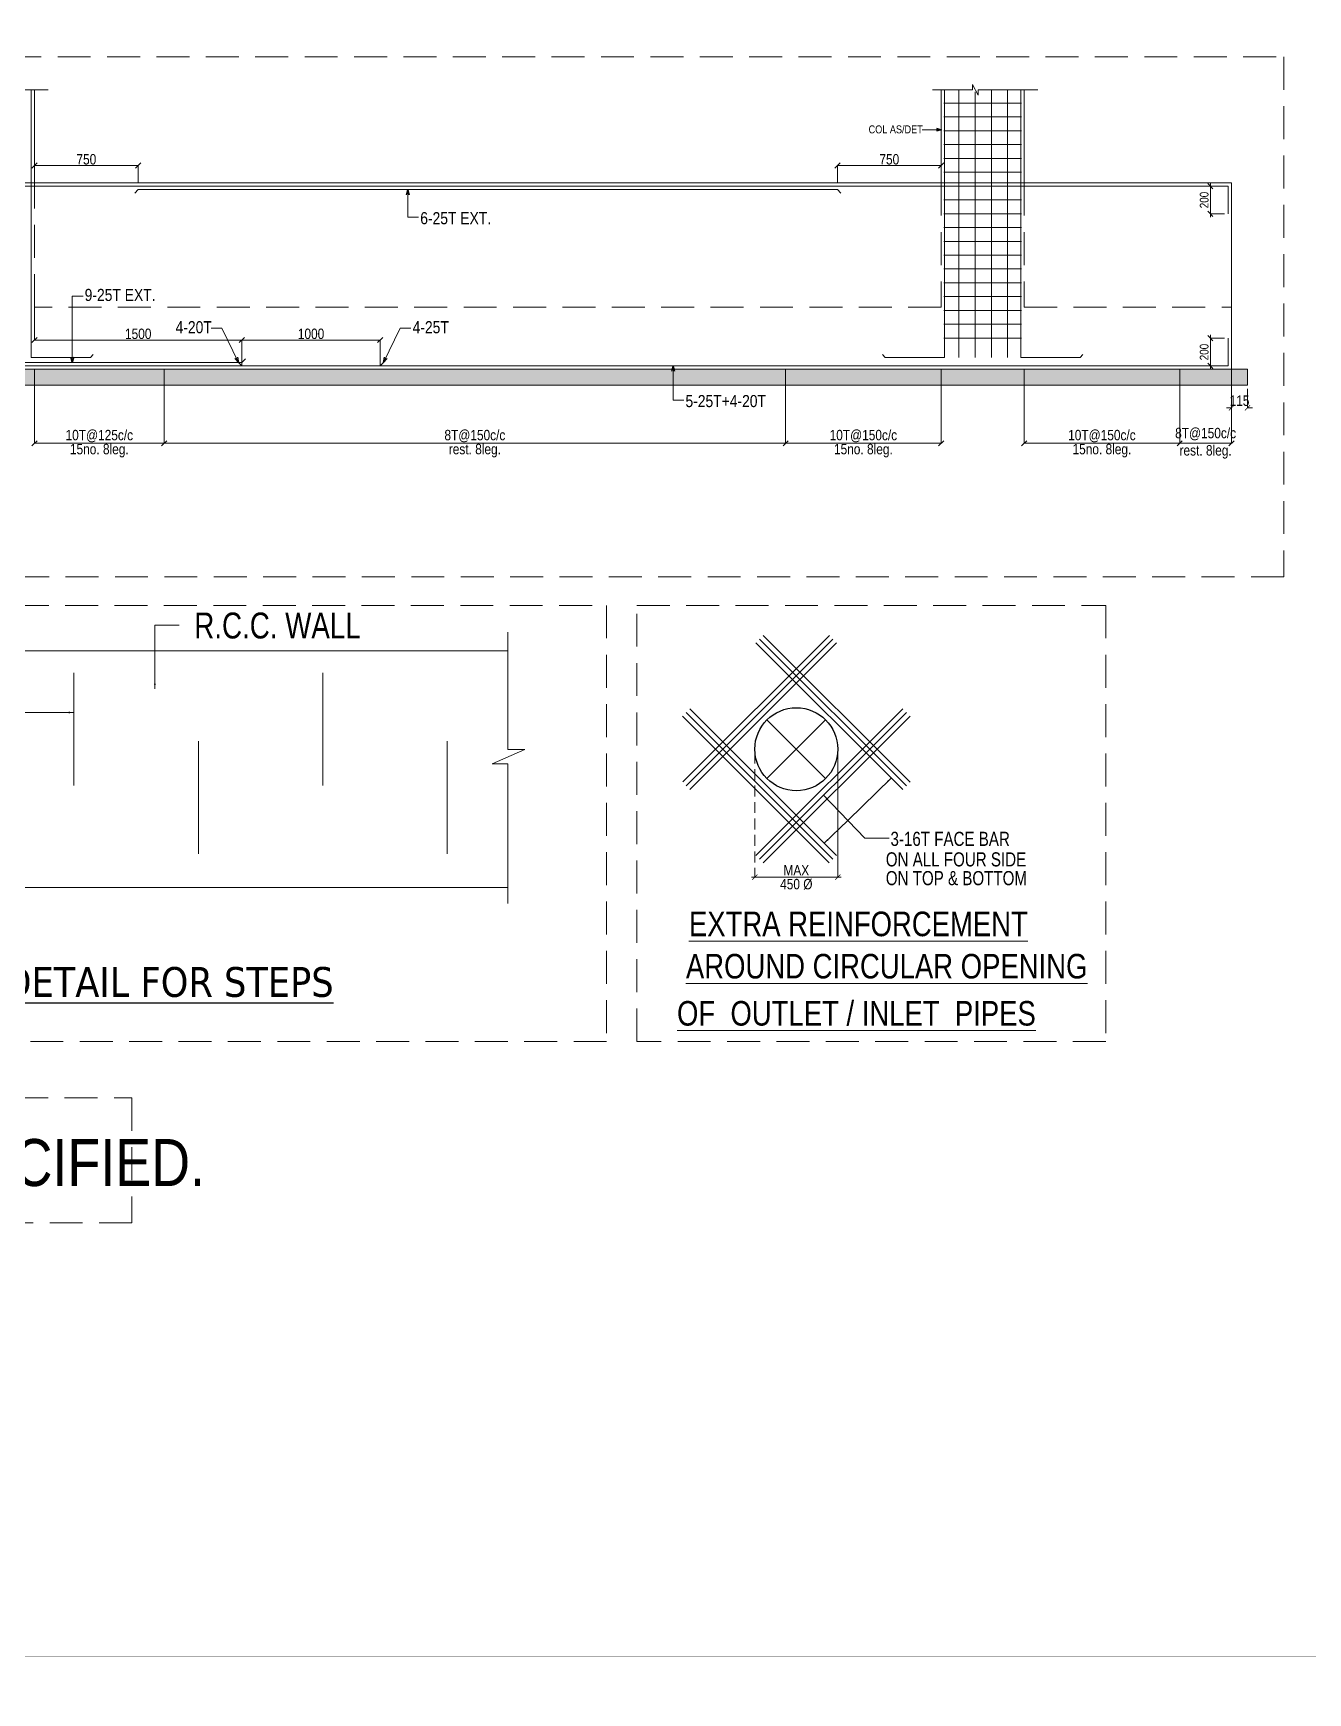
# Model space of a CAD drawing. Header units: millimetres. Extents: x 1112055 to 3390982, y -148532 to 766891.
# Drawn here: x 1829756 to 1866625, y 219244 to 267279 of the extents above; entities that cross this region are included whole.
import ezdxf

# ---------------------------------------------------------------- set-up
doc = ezdxf.new("R2010")
doc.units = ezdxf.units.MM
doc.header["$PDMODE"] = 35
doc.header["$PDSIZE"] = -25
doc.linetypes.add('Hidden', pattern=[9.525, 6.35, -3.175])
for name, color, linetype, lineweight in [('B FOOTING', 49, 'Continuous', 20), ('B HATCH', 250, 'Continuous', 0), ('B P.C.C', 251, 'Continuous', 0), ('B STEEL', 34, 'Continuous', 15), ('B STEEL TEXT', 7, 'Continuous', 15), ('B TITLE BLOCK', 250, 'Continuous', 0), ('B-0', 7, 'Continuous', 13), ('B-BEAM', 147, 'Continuous', 25), ('B-ST DIM', 250, 'Continuous', 18), ('B-ST TEXT', 7, 'Continuous', 9), ('DIM', 6, 'Continuous', 9), ('P COLUMN', 1, 'Continuous', 35), ('P STEEL', 7, 'Continuous', 30), ('P STEEL TEXT', 7, 'Continuous', 15)]:
    doc.layers.add(name, color=color, linetype=linetype, lineweight=lineweight)
doc.layers.add('CTITLE', color=250, linetype='Continuous')
doc.layers.add('h', color=253, linetype='Continuous')
doc.styles.add('ARIAL', font='arial.ttf')
doc.styles.add('BH-ARAIL', font='arial.ttf', dxfattribs={"width": 0.8})
doc.styles.add('paresh', font='tahoma.ttf')
doc.styles.add('Q1', font='g13f12d.shx', dxfattribs={"width": 0.8})
doc.styles.get("Standard").update_dxf_attribs({"font": 'arial.ttf'})
doc.styles.add('SWINC', font='swissc.ttf')
doc.styles.add('SWINS', font='swissc.ttf')
doc.styles.add('TAHOMA', font='tahoma.ttf')
doc.dimstyles.new('BH-STD', dxfattribs={"dimscale": 0, "dimtxt": 230, "dimasz": 125, "dimexe": 0, "dimexo": 100, "dimgap": 50, "dimtad": 1, "dimdec": 0, "dimzin": 1, "dimdsep": 46, "dimtxsty": 'Q1', "dimblk": 'ARCHTICK', "dimcen": 1, "dimdle": 100, "dimclrd": 250, "dimclre": 250, "dimclrt": 256, "dimadec": 0, "dimazin": 0, "dimtfac": 1, "dimtdec": 0, "dimtix": 1, "dimtofl": 0, "dimtmove": 0, "dimatfit": 2, "dimfxl": 1, "dimtolj": 1, "dimtzin": 0, "dimlwd": 9, "dimlwe": 9, "dimarcsym": 0})
doc.dimstyles.new('BHOOMI', dxfattribs={"dimtxt": 230, "dimasz": 150, "dimexe": 10, "dimexo": 0, "dimgap": 25, "dimtad": 1, "dimdec": 0, "dimzin": 0, "dimdsep": 46, "dimtxsty": 'SWINC', "dimblk": 'OBLIQUE', "dimcen": 0.09, "dimclrd": 250, "dimclre": 250, "dimclrt": 256, "dimaunit": 1, "dimadec": 3, "dimazin": 0, "dimtfac": 1, "dimtdec": 0, "dimtofl": 0, "dimtmove": 1, "dimatfit": 3, "dimfxl": 100, "dimtolj": 1, "dimtzin": 0, "dimlwd": 9, "dimlwe": 5, "dimarcsym": 0})
doc.dimstyles.new('DIM 1', dxfattribs={"dimscale": 0, "dimtxt": 230, "dimasz": 150, "dimexe": 0.18, "dimexo": 0.0625, "dimgap": 0.5, "dimtad": 1, "dimdec": 0, "dimzin": 0, "dimdsep": 46, "dimtxsty": 'ARIAL', "dimblk": 'OBLIQUE', "dimcen": 6, "dimse1": 1, "dimse2": 1, "dimclrd": 256, "dimclrt": 256, "dimadec": 0, "dimazin": 2, "dimtfac": 0.75, "dimtdec": 0, "dimtix": 1, "dimtofl": 0, "dimtmove": 1, "dimatfit": 3, "dimldrblk": 'OPEN30', "dimfxl": 0.18, "dimfrac": 1, "dimtolj": 1, "dimtzin": 0, "dimlwd": -1, "dimarcsym": 0})
doc.dimstyles.new('inn.dim', dxfattribs={"dimscale": 0, "dimtxt": 200, "dimasz": 150, "dimexe": 100, "dimexo": 25, "dimgap": 25, "dimtad": 1, "dimdec": 0, "dimzin": 0, "dimdsep": 46, "dimtxsty": 'SWINS', "dimblk": 'OPEN90', "dimcen": 250, "dimdle": 100, "dimclrd": 251, "dimclre": 251, "dimclrt": 4, "dimadec": 0, "dimazin": 0, "dimtfac": 1, "dimtdec": 0, "dimtix": 1, "dimtofl": 0, "dimtmove": 0, "dimatfit": 2, "dimfxl": 0.18, "dimfxlon": 1, "dimtolj": 1, "dimtzin": 0, "dimlwd": 9, "dimlwe": 9, "dimarcsym": 0})
doc.dimstyles.new('NEW', dxfattribs={"dimscale": 0, "dimtxt": 230, "dimasz": 150, "dimexe": 100, "dimexo": 100, "dimgap": 24, "dimtad": 1, "dimdec": 0, "dimzin": 0, "dimdsep": 46, "dimtxsty": 'Standard', "dimblk": 'ARCHTICK', "dimcen": 25, "dimclrd": 251, "dimclre": 251, "dimclrt": 4, "dimadec": 0, "dimazin": 0, "dimtfac": 1, "dimtdec": 0, "dimtix": 1, "dimtofl": 0, "dimtmove": 0, "dimatfit": 3, "dimfxl": 1, "dimtolj": 1, "dimtzin": 0, "dimlwd": 9, "dimlwe": 9, "dimarcsym": 0})
doc.dimstyles.new('PARESH', dxfattribs={"dimscale": 0, "dimtxt": 300, "dimasz": 150, "dimexe": 150, "dimexo": 150, "dimgap": 25, "dimtad": 1, "dimdec": 0, "dimzin": 0, "dimdsep": 46, "dimtxsty": 'TAHOMA', "dimblk": 'ARCHTICK', "dimcen": 100, "dimdle": 150, "dimclrd": 251, "dimclre": 251, "dimclrt": 6, "dimadec": 0, "dimazin": 0, "dimtfac": 1, "dimtdec": 0, "dimtix": 1, "dimtofl": 0, "dimtmove": 0, "dimatfit": 2, "dimfxl": 0.18, "dimtolj": 1, "dimtzin": 0, "dimlwd": 9, "dimlwe": 9, "dimarcsym": 0})

# ---------------------------------------------------------------- blocks, each defined once
blk = doc.blocks.new('_Open90')
at = {"color": 0, "linetype": 'ByBlock', "lineweight": -2}
for p, q in [((0, 0), (-1, 0)), ((-0.5, 0.5), (0, 0)), ((0, 0), (-0.5, -0.5))]:
    blk.add_line(p, q, dxfattribs=at)
blk = doc.blocks.new('_ArchTick')
at = {"color": 0, "linetype": 'ByBlock', "const_width": 0.15}
blk.add_lwpolyline([(-0.5, -0.5), (0.5, 0.5)], dxfattribs=at)
blk = doc.blocks.new('*D154')
at = {"layer": 'B-ST DIM', "color": 7, "linetype": 'Hidden', "lineweight": 9, "ltscale": 50, "transparency": 16777216}
blk.add_line((1850629, 246455), (1850629, 242853), dxfattribs=at)
at = {"layer": 'B-ST DIM', "color": 7, "lineweight": 9, "ltscale": 50, "transparency": 16777216}
for p, q in [((1853030, 246455), (1853030, 242853)), ((1850529, 242853), (1853130, 242853))]:
    blk.add_line(p, q, dxfattribs=at)
at = {"layer": 'Defpoints', "color": 0, "ltscale": 50, "transparency": 16777216}
for p in [(1850629, 246555), (1853030, 246555), (1853030, 242853)]:
    blk.add_point(p, dxfattribs=at)
at = {"layer": 'B-ST DIM', "color": 7, "lineweight": 9, "ltscale": 50, "transparency": 16777216, "xscale": 150, "yscale": 150, "zscale": 150, "rotation": 180}
blk.add_blockref('_ArchTick', (1850629, 242853), dxfattribs=at)
at = {"layer": 'B-ST DIM', "color": 7, "lineweight": 9, "ltscale": 50, "transparency": 16777216, "xscale": 150, "yscale": 150, "zscale": 150}
blk.add_blockref('_ArchTick', (1853030, 242853), dxfattribs=at)
at = {"layer": 'B-ST DIM', "color": 7, "ltscale": 50, "transparency": 16777216, "char_height": 300, "attachment_point": 5, "style": 'SWINC'}
for s, insert in [('\\A1;MAX', (1851830, 243053)), ('\\A1;450 %%C', (1851830, 242645))]:
    blk.add_mtext(s, dxfattribs=dict(at, insert=insert))
blk = doc.blocks.new('*D745')
at = {"layer": 'B-ST DIM', "color": 7, "linetype": 'Hidden', "lineweight": 9, "ltscale": 50, "transparency": 16777216}
blk.add_line((1864420, 256990), (1864420, 256437), dxfattribs=at)
at = {"layer": 'B-ST DIM', "color": 7, "lineweight": 9, "ltscale": 50, "transparency": 16777216}
for p, q in [((1864880, 256990), (1864880, 256437)), ((1864420, 256437), (1864270, 256437)), ((1864880, 256437), (1865030, 256437))]:
    blk.add_line(p, q, dxfattribs=at)
at = {"layer": 'Defpoints', "color": 0, "ltscale": 50, "transparency": 16777216}
for p in [(1864420, 257090), (1864880, 257090), (1864880, 256437)]:
    blk.add_point(p, dxfattribs=at)
at = {"layer": 'B-ST DIM', "color": 7, "lineweight": 9, "ltscale": 50, "transparency": 16777216, "xscale": 150, "yscale": 150, "zscale": 150}
blk.add_blockref('_ArchTick', (1864420, 256437), dxfattribs=at)
at = {"layer": 'B-ST DIM', "color": 7, "lineweight": 9, "ltscale": 50, "transparency": 16777216, "xscale": 150, "yscale": 150, "zscale": 150, "rotation": 180}
blk.add_blockref('_ArchTick', (1864880, 256437), dxfattribs=at)
at = {"layer": 'B-ST DIM', "color": 7, "ltscale": 50, "transparency": 16777216, "insert": (1864650, 256641), "char_height": 300, "attachment_point": 5, "style": 'SWINC'}
blk.add_mtext('\\A1;115', dxfattribs=at)
blk = doc.blocks.new('_Oblique')
at = {"color": 0, "linetype": 'ByBlock', "lineweight": -2}
blk.add_line((-0.5, -0.5), (0.5, 0.5), dxfattribs=at)
blk = doc.blocks.new('*D727')
at = {"layer": 'B-ST DIM', "color": 7, "lineweight": 9, "ltscale": 50, "transparency": 16777216}
for p, q in [((1863808, 257550), (1863808, 258550)), ((1864220, 258450), (1863808, 258450))]:
    blk.add_line(p, q, dxfattribs=at)
at = {"layer": 'B-ST DIM', "color": 7, "linetype": 'Hidden', "lineweight": 9, "ltscale": 50, "transparency": 16777216}
blk.add_line((1864220, 257650), (1863808, 257650), dxfattribs=at)
at = {"layer": 'Defpoints', "color": 0, "ltscale": 50, "transparency": 16777216}
for p in [(1863808, 258450), (1864320, 258450), (1864320, 257650)]:
    blk.add_point(p, dxfattribs=at)
at = {"layer": 'B-ST DIM', "color": 7, "lineweight": 9, "ltscale": 50, "transparency": 16777216, "xscale": 150, "yscale": 150, "zscale": 150}
for p, rotation in [((1863808, 258450), 90), ((1863808, 257650), 270)]:
    blk.add_blockref('_Oblique', p, dxfattribs=dict(at, rotation=rotation))
at = {"layer": 'B-ST DIM', "color": 7, "ltscale": 50, "transparency": 16777216, "insert": (1863629, 258050), "char_height": 250, "attachment_point": 5, "rotation": 90, "style": 'SWINC'}
blk.add_mtext('\\A1;200', dxfattribs=at)
blk = doc.blocks.new('*D728')
at = {"layer": 'B-ST DIM', "color": 7, "lineweight": 9, "ltscale": 50, "transparency": 16777216}
for p, q in [((1863808, 262950), (1863808, 261950)), ((1864220, 262050), (1863808, 262050))]:
    blk.add_line(p, q, dxfattribs=at)
at = {"layer": 'B-ST DIM', "color": 7, "linetype": 'Hidden', "lineweight": 9, "ltscale": 50, "transparency": 16777216}
blk.add_line((1864220, 262850), (1863808, 262850), dxfattribs=at)
at = {"layer": 'Defpoints', "color": 0, "ltscale": 50, "transparency": 16777216}
for p in [(1864320, 262850), (1863808, 262050), (1864320, 262050)]:
    blk.add_point(p, dxfattribs=at)
at = {"layer": 'B-ST DIM', "color": 7, "lineweight": 9, "ltscale": 50, "transparency": 16777216, "xscale": 150, "yscale": 150, "zscale": 150}
for p, rotation in [((1863808, 262850), 90), ((1863808, 262050), 270)]:
    blk.add_blockref('_Oblique', p, dxfattribs=dict(at, rotation=rotation))
at = {"layer": 'B-ST DIM', "color": 7, "ltscale": 50, "transparency": 16777216, "insert": (1863629, 262450), "char_height": 250, "attachment_point": 5, "rotation": 90, "style": 'SWINC'}
blk.add_mtext('\\A1;200', dxfattribs=at)
blk = doc.blocks.new('_Open30')
at = {"color": 0, "linetype": 'ByBlock', "lineweight": -2}
for p, q in [((-1, 0.27), (0, 0)), ((0, 0), (-1, -0.27)), ((0, 0), (-1, 0))]:
    blk.add_line(p, q, dxfattribs=at)
blk = doc.blocks.new('*D731')
at = {"layer": 'Defpoints', "color": 0, "transparency": 16777216}
for p in [(1829793, 259350), (1829793, 258397), (1835793, 257850)]:
    blk.add_point(p, dxfattribs=at)
at = {"layer": 'DIM', "color": 1, "lineweight": 9, "transparency": 16777216}
for p, q in [((1829793, 259350), (1829793, 258397)), ((1835793, 257850), (1835793, 258397))]:
    blk.add_line(p, q, dxfattribs=at)
at = {"layer": 'DIM', "color": 251, "transparency": 16777216}
blk.add_line((1835804, 258397), (1829782, 258397), dxfattribs=at)
at = {"layer": 'DIM', "color": 251, "transparency": 16777216, "xscale": 150, "yscale": 150, "zscale": 150, "rotation": 180}
blk.add_blockref('_Oblique', (1829793, 258397), dxfattribs=at)
at = {"layer": 'DIM', "color": 251, "transparency": 16777216, "xscale": 150, "yscale": 150, "zscale": 150}
blk.add_blockref('_Oblique', (1835793, 258397), dxfattribs=at)
at = {"layer": 'DIM', "color": 6, "transparency": 16777216, "insert": (1832793, 258576), "char_height": 300, "attachment_point": 5, "style": 'SWINS'}
blk.add_mtext('\\A1;1500', dxfattribs=at)
blk = doc.blocks.new('*D746')
at = {"layer": 'Defpoints', "color": 0, "transparency": 16777216}
for p in [(1839793, 258397), (1835793, 257650), (1839793, 257650)]:
    blk.add_point(p, dxfattribs=at)
at = {"layer": 'DIM', "color": 251, "transparency": 16777216}
blk.add_line((1835782, 258397), (1839804, 258397), dxfattribs=at)
at = {"layer": 'DIM', "color": 1, "lineweight": 9, "transparency": 16777216}
for p, q in [((1835793, 257650), (1835793, 258397)), ((1839793, 257650), (1839793, 258397))]:
    blk.add_line(p, q, dxfattribs=at)
at = {"layer": 'DIM', "color": 251, "transparency": 16777216, "xscale": 150, "yscale": 150, "zscale": 150, "rotation": 180}
blk.add_blockref('_Oblique', (1835793, 258397), dxfattribs=at)
at = {"layer": 'DIM', "color": 251, "transparency": 16777216, "xscale": 150, "yscale": 150, "zscale": 150}
blk.add_blockref('_Oblique', (1839793, 258397), dxfattribs=at)
at = {"layer": 'DIM', "color": 6, "transparency": 16777216, "insert": (1837793, 258576), "char_height": 300, "attachment_point": 5, "style": 'SWINS'}
blk.add_mtext('\\A1;1000', dxfattribs=at)
blk = doc.blocks.new('*D712')
at = {"layer": 'Defpoints', "color": 0, "transparency": 16777216}
for p in [(1832793, 263448), (1829793, 262950), (1832793, 262951)]:
    blk.add_point(p, dxfattribs=at)
at = {"layer": 'DIM', "color": 251, "transparency": 16777216}
blk.add_line((1829782, 263448), (1832804, 263448), dxfattribs=at)
at = {"layer": 'DIM', "color": 1, "lineweight": 9, "transparency": 16777216}
for p, q in [((1829793, 262950), (1829793, 263448)), ((1832793, 262951), (1832793, 263448))]:
    blk.add_line(p, q, dxfattribs=at)
at = {"layer": 'DIM', "color": 251, "transparency": 16777216, "xscale": 150, "yscale": 150, "zscale": 150, "rotation": 180}
blk.add_blockref('_Oblique', (1829793, 263448), dxfattribs=at)
at = {"layer": 'DIM', "color": 251, "transparency": 16777216, "xscale": 150, "yscale": 150, "zscale": 150}
blk.add_blockref('_Oblique', (1832793, 263448), dxfattribs=at)
at = {"layer": 'DIM', "color": 6, "transparency": 16777216, "insert": (1831293, 263627), "char_height": 300, "attachment_point": 5, "style": 'SWINS'}
blk.add_mtext('\\A1;750', dxfattribs=at)
blk = doc.blocks.new('*D713')
at = {"layer": 'Defpoints', "color": 0, "transparency": 16777216}
for p in [(1853020, 263448), (1853020, 262951), (1856020, 262950)]:
    blk.add_point(p, dxfattribs=at)
at = {"layer": 'DIM', "color": 251, "transparency": 16777216}
blk.add_line((1856031, 263448), (1853009, 263448), dxfattribs=at)
at = {"layer": 'DIM', "color": 1, "lineweight": 9, "transparency": 16777216}
for p, q in [((1853020, 262951), (1853020, 263448)), ((1856020, 262950), (1856020, 263448))]:
    blk.add_line(p, q, dxfattribs=at)
at = {"layer": 'DIM', "color": 251, "transparency": 16777216, "xscale": 150, "yscale": 150, "zscale": 150, "rotation": 180}
blk.add_blockref('_Oblique', (1853020, 263448), dxfattribs=at)
at = {"layer": 'DIM', "color": 251, "transparency": 16777216, "xscale": 150, "yscale": 150, "zscale": 150}
blk.add_blockref('_Oblique', (1856020, 263448), dxfattribs=at)
at = {"layer": 'DIM', "color": 6, "transparency": 16777216, "insert": (1854520, 263627), "char_height": 300, "attachment_point": 5, "style": 'SWINS'}
blk.add_mtext('\\A1;750', dxfattribs=at)
blk = doc.blocks.new('*D717')
at = {"layer": 'B-ST DIM', "color": 250, "lineweight": 5, "ltscale": 50, "transparency": 16777216}
for p, q in [((1851520, 257550), (1851520, 255400)), ((1856020, 257550), (1856020, 255400))]:
    blk.add_line(p, q, dxfattribs=at)
at = {"layer": 'B-ST DIM', "color": 250, "lineweight": 9, "ltscale": 50, "transparency": 16777216}
blk.add_line((1856020, 255410), (1851520, 255410), dxfattribs=at)
at = {"layer": 'Defpoints', "color": 0, "ltscale": 50, "transparency": 16777216}
for p in [(1851520, 257550), (1856020, 257550), (1851520, 255410)]:
    blk.add_point(p, dxfattribs=at)
at = {"layer": 'B-ST DIM', "color": 250, "lineweight": 9, "ltscale": 50, "transparency": 16777216, "xscale": 150, "yscale": 150, "zscale": 150, "rotation": 180}
blk.add_blockref('_Oblique', (1851520, 255410), dxfattribs=at)
at = {"layer": 'B-ST DIM', "color": 250, "lineweight": 9, "ltscale": 50, "transparency": 16777216, "xscale": 150, "yscale": 150, "zscale": 150}
blk.add_blockref('_Oblique', (1856020, 255410), dxfattribs=at)
at = {"layer": 'B-ST DIM', "color": 7, "ltscale": 50, "transparency": 16777216, "char_height": 300, "attachment_point": 5, "style": 'SWINC'}
for s, insert in [('\\A1;10T@150c/c', (1853770, 255617)), ('\\A1;15no. 8leg.', (1853770, 255196))]:
    blk.add_mtext(s, dxfattribs=dict(at, insert=insert))
blk = doc.blocks.new('*D718')
at = {"layer": 'B-ST DIM', "color": 250, "lineweight": 5, "ltscale": 50, "transparency": 16777216}
for p, q in [((1833543, 257550), (1833543, 255400)), ((1851520, 257550), (1851520, 255400))]:
    blk.add_line(p, q, dxfattribs=at)
at = {"layer": 'B-ST DIM', "color": 250, "lineweight": 9, "ltscale": 50, "transparency": 16777216}
blk.add_line((1833543, 255410), (1851520, 255410), dxfattribs=at)
at = {"layer": 'Defpoints', "color": 0, "ltscale": 50, "transparency": 16777216}
for p in [(1833543, 257550), (1851520, 257550), (1851520, 255410)]:
    blk.add_point(p, dxfattribs=at)
at = {"layer": 'B-ST DIM', "color": 250, "lineweight": 9, "ltscale": 50, "transparency": 16777216, "xscale": 150, "yscale": 150, "zscale": 150, "rotation": 180}
blk.add_blockref('_Oblique', (1833543, 255410), dxfattribs=at)
at = {"layer": 'B-ST DIM', "color": 250, "lineweight": 9, "ltscale": 50, "transparency": 16777216, "xscale": 150, "yscale": 150, "zscale": 150}
blk.add_blockref('_Oblique', (1851520, 255410), dxfattribs=at)
at = {"layer": 'B-ST DIM', "color": 7, "ltscale": 50, "transparency": 16777216, "char_height": 300, "attachment_point": 5, "style": 'SWINC'}
for s, insert in [('\\A1;8T@150c/c', (1842532, 255617)), ('\\A1;rest. 8leg.', (1842532, 255196))]:
    blk.add_mtext(s, dxfattribs=dict(at, insert=insert))
blk = doc.blocks.new('*D719')
at = {"layer": 'B-ST DIM', "color": 250, "lineweight": 5, "ltscale": 50, "transparency": 16777216}
for p, q in [((1829793, 257550), (1829793, 255400)), ((1833543, 257550), (1833543, 255400))]:
    blk.add_line(p, q, dxfattribs=at)
at = {"layer": 'B-ST DIM', "color": 250, "lineweight": 9, "ltscale": 50, "transparency": 16777216}
blk.add_line((1829793, 255410), (1833543, 255410), dxfattribs=at)
at = {"layer": 'Defpoints', "color": 0, "ltscale": 50, "transparency": 16777216}
for p in [(1829793, 257550), (1833543, 257550), (1833543, 255410)]:
    blk.add_point(p, dxfattribs=at)
at = {"layer": 'B-ST DIM', "color": 250, "lineweight": 9, "ltscale": 50, "transparency": 16777216, "xscale": 150, "yscale": 150, "zscale": 150, "rotation": 180}
blk.add_blockref('_Oblique', (1829793, 255410), dxfattribs=at)
at = {"layer": 'B-ST DIM', "color": 250, "lineweight": 9, "ltscale": 50, "transparency": 16777216, "xscale": 150, "yscale": 150, "zscale": 150}
blk.add_blockref('_Oblique', (1833543, 255410), dxfattribs=at)
at = {"layer": 'B-ST DIM', "color": 7, "ltscale": 50, "transparency": 16777216, "char_height": 300, "attachment_point": 5, "style": 'SWINC'}
for s, insert in [('\\A1;10T@125c/c', (1831668, 255617)), ('\\A1;15no. 8leg.', (1831668, 255196))]:
    blk.add_mtext(s, dxfattribs=dict(at, insert=insert))
blk = doc.blocks.new('*D722')
at = {"layer": 'B-ST DIM', "color": 250, "lineweight": 5, "ltscale": 50, "transparency": 16777216}
for p, q in [((1858420, 257550), (1858420, 255400)), ((1862920, 257550), (1862920, 255400))]:
    blk.add_line(p, q, dxfattribs=at)
at = {"layer": 'B-ST DIM', "color": 250, "lineweight": 9, "ltscale": 50, "transparency": 16777216}
blk.add_line((1858420, 255410), (1862920, 255410), dxfattribs=at)
at = {"layer": 'Defpoints', "color": 0, "ltscale": 50, "transparency": 16777216}
for p in [(1858420, 257550), (1862920, 257550), (1862920, 255410)]:
    blk.add_point(p, dxfattribs=at)
at = {"layer": 'B-ST DIM', "color": 250, "lineweight": 9, "ltscale": 50, "transparency": 16777216, "xscale": 150, "yscale": 150, "zscale": 150, "rotation": 180}
blk.add_blockref('_Oblique', (1858420, 255410), dxfattribs=at)
at = {"layer": 'B-ST DIM', "color": 250, "lineweight": 9, "ltscale": 50, "transparency": 16777216, "xscale": 150, "yscale": 150, "zscale": 150}
blk.add_blockref('_Oblique', (1862920, 255410), dxfattribs=at)
at = {"layer": 'B-ST DIM', "color": 7, "ltscale": 50, "transparency": 16777216, "char_height": 300, "attachment_point": 5, "style": 'SWINC'}
for s, insert in [('\\A1;10T@150c/c', (1860670, 255617)), ('\\A1;15no. 8leg.', (1860670, 255196))]:
    blk.add_mtext(s, dxfattribs=dict(at, insert=insert))
blk = doc.blocks.new('*D723')
at = {"layer": 'B-ST DIM', "color": 250, "lineweight": 5, "ltscale": 50, "transparency": 16777216}
for p, q in [((1862920, 257550), (1862920, 255400)), ((1864420, 257550), (1864420, 255400))]:
    blk.add_line(p, q, dxfattribs=at)
at = {"layer": 'B-ST DIM', "color": 250, "lineweight": 9, "ltscale": 50, "transparency": 16777216}
blk.add_line((1864420, 255410), (1862920, 255410), dxfattribs=at)
at = {"layer": 'Defpoints', "color": 0, "ltscale": 50, "transparency": 16777216}
for p in [(1862920, 257550), (1864420, 257550), (1862920, 255410)]:
    blk.add_point(p, dxfattribs=at)
at = {"layer": 'B-ST DIM', "color": 250, "lineweight": 9, "ltscale": 50, "transparency": 16777216, "xscale": 150, "yscale": 150, "zscale": 150, "rotation": 180}
blk.add_blockref('_Oblique', (1862920, 255410), dxfattribs=at)
at = {"layer": 'B-ST DIM', "color": 250, "lineweight": 9, "ltscale": 50, "transparency": 16777216, "xscale": 150, "yscale": 150, "zscale": 150}
blk.add_blockref('_Oblique', (1864420, 255410), dxfattribs=at)
at = {"layer": 'B-ST DIM', "color": 7, "ltscale": 50, "transparency": 16777216, "insert": (1863670, 255410), "char_height": 300, "attachment_point": 5, "style": 'SWINC'}
blk.add_mtext('\\A1;8T@150c/c\\Prest. 8leg.', dxfattribs=at)

msp = doc.modelspace()

# ---------------------------------------------------------------- hatches: boundary and pattern name
at = {"layer": 'B HATCH', "lineweight": 0}
h = msp.add_hatch(dxfattribs=at)
h.set_pattern_fill('AR-CONC', color=250, scale=3, style=0)
h.set_pattern_definition([(50, (252312.23, -262496.2), (546.55401, -47.81726), [57.15, -628.65]), (355, (252312.23, -262496.2), (-105.73026, 573.17054), [45.72, -502.92175]), (100.451445, (252357.8, -262500.2), (440.82374, 525.35326), [48.57003, -534.27073]), (46.1842, (252312.2, -262343.8), (813.23712, -126.12698), [85.725, -942.975]), (96.63556, (252380, -262354.3), (712.2124, 742.27837), [72.85507, -801.40682]), (351.18415, (252312.2, -262343.8), (712.2124, 742.27837), [68.5799, -754.3792]), (21, (252388.43, -262381.9), (454.84317, -306.7956), [57.15, -628.65]), (326, (252388.43, -262381.9), (185.40609, 552.5639), [45.72, -502.92]), (71.451445, (252426.34, -262407.46), (640.24926, 245.7683), [48.57003, -534.26981]), (37.5, (252312.23, -262496.2), (9.26581, 253.665117), [0, -496.824, 0, -510.54, 0, -504.825]), (7.5, (252312.23, -262496.2), (200.458988, 300.541724), [0, -291.084, 0, -485.394, 0, -192.405]), (327.5, (252142.3, -262496.2), (406.771786, -17.186232), [0, -190.5, 0, -594.36, 0, -788.67]), (317.5, (252066.1, -262496.2), (444.387544, 76.27947), [0, -247.65, 0, -394.716, 0, -560.07])])
h.paths.add_polyline_path([(1790006.5, 257550.1), (1864879.8, 257550.1), (1864879.8, 257090.1), (1790006.5, 257090.1)])

# ---------------------------------------------------------------- linework, layer by layer
at = {"color": 250}
for p, q in [((1852678.5, 247403.4), (1850981, 245705.9)), ((1850981, 247403.4), (1852678.5, 245705.9))]:
    msp.add_line(p, q, dxfattribs=at)
at = {"layer": 'B FOOTING', "color": 1, "lineweight": 13, "ltscale": 10}
for p, q in [((1829793.2, 265642.1), (1829793.2, 262950.1)), ((1856019.8, 265642.1), (1856019.8, 262950.1)), ((1858419.8, 265642.1), (1858419.8, 262950.1))]:
    msp.add_line(p, q, dxfattribs=at)
at = {"layer": 'B FOOTING'}
for p, q in [((1790466.5, 262950.1), (1864419.8, 262950.1)), ((1864419.8, 262950.1), (1864419.8, 257550.1))]:
    msp.add_line(p, q, dxfattribs=at)
at = {"layer": 'B FOOTING', "color": 1, "lineweight": 13, "ltscale": 10}
for points in [[(1830190.6, 265642.1), (1828682.9, 265642.1), (1828682.9, 265483.7), (1828517.6, 265793.1), (1828517.6, 265642.1), (1827143.6, 265642.1)], [(1858817.3, 265642.1), (1857094.8, 265642.1), (1857094.8, 265483.7), (1856929.5, 265793.1), (1856929.5, 265642.1), (1855770.3, 265642.1)]]:
    msp.add_lwpolyline(points, dxfattribs=at)
at = {"layer": 'B FOOTING'}
msp.add_lwpolyline([(1790006.5, 257550.1), (1864879.8, 257550.1), (1864879.8, 257090.1), (1790006.5, 257090.1)], close=True, dxfattribs=at)
at = {"layer": 'B P.C.C', "color": 250, "linetype": 'Hidden', "lineweight": 0, "ltscale": 150}
for points in [[(1787602.5, 266595.7), (1865935.7, 266595.7), (1865935.7, 251548), (1787602.5, 251548)], [(1846342.9, 250717.1), (1846342.9, 238093.9), (1822108.6, 238093.9), (1822108.6, 250717.1)], [(1847217.6, 250717.1), (1860781.6, 250717.1), (1860781.6, 238093.9), (1847217.6, 238093.9)], [(1787802.1, 236462.4), (1832613.3, 236462.4), (1832613.3, 232851.5), (1787802.1, 232851.5)]]:
    msp.add_lwpolyline(points, close=True, dxfattribs=at)
for points in [[(1856019.8, 262950.1), (1856019.8, 259350.1), (1829793.2, 259350.1), (1829793.2, 262950.1)], [(1858419.8, 262950.1), (1858419.8, 259350.1), (1864419.8, 259350.1)]]:
    msp.add_lwpolyline(points, dxfattribs=at)
at = {"layer": 'B STEEL'}
for p, q in [((1835693.2, 257750.1), (1835793.2, 257650.1)), ((1839893.2, 257750.1), (1839793.2, 257650.1)), ((1852791.2, 249850.2), (1848547.5, 245606.5)), ((1850874.9, 249843.5), (1855118.6, 245599.8)), ((1852890.6, 249737.4), (1848646.9, 245493.7)), ((1852996.7, 249631.3), (1848753, 245387.6)), ((1850662.7, 249631.3), (1854906.4, 245387.6)), ((1850768.8, 249737.4), (1855012.5, 245493.7)), ((1852784.5, 243265.7), (1848540.8, 247509.5)), ((1852890.6, 243371.8), (1848646.9, 247615.5)), ((1852996.7, 243477.9), (1848753, 247721.6)), ((1850662.7, 243477.9), (1854906.4, 247721.6)), ((1850768.8, 243371.8), (1855012.5, 247615.5)), ((1850874.9, 243265.7), (1855118.6, 247509.5))]:
    msp.add_line(p, q, dxfattribs=at)
for points in [[(1790566.5, 262050.1), (1790566.5, 262850.1), (1864319.8, 262850.1), (1864319.8, 262050.1)], [(1853119.8, 262650.1), (1853019.8, 262750.1), (1832793.2, 262750.1), (1832693.2, 262650.1)], [(1790566.5, 258450.1), (1790566.5, 257650.1), (1864319.8, 257650.1), (1864319.8, 258450.1)], [(1821293.2, 257850.1), (1821393.2, 257750.1), (1835793.2, 257750.1), (1835893.2, 257850.1)]]:
    msp.add_lwpolyline(points, dxfattribs=at)
at = {"layer": 'B TITLE BLOCK', "color": 1, "const_width": 8.39}
msp.add_lwpolyline([(1739657.8, 219248.5), (1918682.1, 219248.5), (1918682.1, 342636.6), (1739657.8, 342636.6)], close=True, dxfattribs=at)
at = {"layer": 'B TITLE BLOCK', "color": 250, "lineweight": 0, "const_width": 8.39}
msp.add_lwpolyline([(1740704.1, 220294.8), (1917635.8, 220294.8), (1917635.8, 341590.3), (1740704.1, 341590.3)], close=True, dxfattribs=at)
at = {"layer": 'B-0'}
for points in [[(1830934.1, 248768.4), (1830934.1, 245507.8)], [(1838134.1, 248768.4), (1838134.1, 245507.8)], [(1834534.1, 246790), (1834534.1, 243529.4)], [(1841734.1, 246790), (1841734.1, 243529.4)]]:
    msp.add_lwpolyline(points, dxfattribs=at)
at = {"layer": 'B-BEAM'}
msp.add_circle((1851829.7, 246554.6), 1200.3, dxfattribs=at)
at = {"layer": 'P COLUMN', "lineweight": 13}
for p, q in [((1843485.8, 249400.5), (1829130, 249400.5)), ((1843485.8, 242549.5), (1829130, 242549.5))]:
    msp.add_line(p, q, dxfattribs=at)
msp.add_lwpolyline([(1843485.8, 242091.7), (1843485.8, 246133.4), (1843028, 246133.4), (1843977.5, 246550.7), (1843485.8, 246550.7), (1843485.8, 249944)], dxfattribs=at)
at = {"layer": 'P STEEL', "color": 250, "lineweight": 0}
for p, q in [((1856535.1, 265642.1), (1856535.1, 257892.6)), ((1857478.2, 265642.1), (1857478.2, 257892.6)), ((1857935.1, 265642.1), (1857935.1, 257892.6)), ((1856094.8, 265254.5), (1858344.8, 265254.5)), ((1857006.7, 265585), (1857006.7, 257892.6)), ((1856094.8, 264854.5), (1858344.8, 264854.5)), ((1856094.8, 264454.5), (1858344.8, 264454.5)), ((1856094.8, 264054.5), (1858344.8, 264054.5)), ((1856094.8, 263654.5), (1858344.8, 263654.5)), ((1856094.8, 263254.5), (1858344.8, 263254.5)), ((1856094.8, 262854.5), (1858344.8, 262854.5)), ((1856094.8, 262454.5), (1858344.8, 262454.5)), ((1856094.8, 262054.5), (1858344.8, 262054.5)), ((1856094.8, 261654.5), (1858344.8, 261654.5)), ((1856094.8, 261254.5), (1858344.8, 261254.5)), ((1856094.8, 260854.5), (1858344.8, 260854.5)), ((1856094.8, 260454.5), (1858344.8, 260454.5)), ((1856094.8, 260054.5), (1858344.8, 260054.5)), ((1856094.8, 259654.5), (1858344.8, 259654.5)), ((1856094.8, 259254.5), (1858344.8, 259254.5)), ((1856094.8, 258854.5), (1858344.8, 258854.5)), ((1856094.8, 258454.5), (1858344.8, 258454.5))]:
    msp.add_line(p, q, dxfattribs=at)
for points in [[(1829693.2, 265642.1), (1829693.2, 257892.6), (1831415.2, 257892.6), (1831493.2, 257974.4)], [(1856119.8, 265642.1), (1856119.8, 257892.6), (1854397.8, 257892.6), (1854319.8, 257974.4)], [(1858319.8, 265642.1), (1858319.8, 257892.6), (1860041.9, 257892.6), (1860119.8, 257974.4)]]:
    msp.add_lwpolyline(points, dxfattribs=at)

# ---------------------------------------------------------------- texts
at = {"style": 'paresh'}
msp.add_text('%%UTYPICAL DETAIL FOR STEPS', height=862.5, dxfattribs=at).set_placement((1824471.3, 239387.9))
at = {"layer": 'B STEEL TEXT', "lineweight": 5, "style": 'SWINS'}
msp.add_text('COL AS/DET', height=230, dxfattribs=at).set_placement((1853921.1, 264379.9))
at = {"layer": 'B STEEL TEXT', "lineweight": 9, "style": 'SWINC'}
for s, p in [('6-25T EXT.', (1840951.8, 261749.3)), ('9-25T EXT.', (1831244.2, 259528.4)), ('4-20T', (1833874.1, 258593.9)), ('4-25T', (1840730.8, 258593.9)), ('5-25T+4-20T', (1848623.4, 256456.4))]:
    msp.add_text(s, height=350, dxfattribs=at).set_placement(p)
at = {"layer": 'B TITLE BLOCK', "color": 251, "lineweight": 0, "char_height": 464.277, "attachment_point": 2, "style": 'SWINC'}
for insert in [(1902382.5, 243228.6), (2005241.2, 239562.5)]:
    msp.add_mtext_dynamic_manual_height_columns('\\pxsm1,qj;{\\fBankGothic Lt BT|b0|i0|c0|p34;BHOOMI\\P\\ps*,q*;\\fGost|b0|i0|c0|p2;\\H0.8x;- CONSULTANTS -\\C1; }', width=1213989.136, gutter_width=0, heights=[170761.4], dxfattribs=dict(at, insert=insert))
at = {"layer": 'B-0', "style": 'BH-ARAIL', "width": 0.8}
for s, p in [('%%UEXTRA REINFORCEMENT', (1848723.6, 241143.1)), ('%%UAROUND CIRCULAR OPENING', (1848636.5, 239919.4)), ('%%UOF  OUTLET / INLET  PIPES', (1848379, 238555.4))]:
    msp.add_text(s, height=711.293, dxfattribs=at).set_placement(p)
at = {"layer": 'B-ST TEXT', "style": 'Q1', "width": 0.8}
for s, height, p in [('R.C.C. WALL', 750, (1834415.1, 249760)), ('3-16T FACE BAR', 408.993, (1854554.5, 243756.1)), ('ON ALL FOUR SIDE', 408.993, (1854418.9, 243162.1)), ('ON TOP & BOTTOM', 408.993, (1854418.9, 242619.3))]:
    msp.add_text(s, height=height, dxfattribs=at).set_placement(p)
at = {"layer": 'CTITLE', "color": 1, "lineweight": 70, "style": 'SWINS'}
msp.add_text('* ALL CONCRETE MIX M : 30 UNLESS OTHERWISE SPECIFIED.', height=1360.185, dxfattribs=at).set_placement((1788152.9, 233911.9))

# ---------------------------------------------------------------- dimensions: what is measured, and where the dimension line sits
at = {"layer": 'B-ST DIM', "ltscale": 50}
for base, p1, p2, angle, picture, middle in [((1863807.7, 262050.1), (1864319.8, 262850.1), (1864319.8, 262050.1), 270, '*D728', (1863629.2, 262450.1)), ((1863807.7, 258450.1), (1864319.8, 257650.1), (1864319.8, 258450.1), 90, '*D727', (1863629.2, 258050.1))]:
    dim = msp.add_linear_dim(base=base, p1=p1, p2=p2, angle=angle, dimstyle='BH-STD', override={"dimscale": 1, "dimtxt": 250, "dimasz": 150, "dimlfac": 0.25, "dimtxsty": 'SWINC', "dimblk1": 'Oblique', "dimblk2": 'Oblique', "dimsah": 1, "dimclrd": 7, "dimclre": 7, "dimclrt": 7}, dxfattribs=at)
    dim.commit()
    dim.dimension.update_dxf_attribs({"geometry": picture, "text_midpoint": middle})
for base, p1, p2, text, dimstyle, override, picture, middle in [((1833543.2, 255409.9), (1829793.2, 257550.1), (1833543.2, 257550.1), '10T@125c/c\\X15no. 8leg.', 'BHOOMI', {"dimtxt": 300, "dimclrt": 7}, '*D719', (1831668.2, 255409.9)), ((1851519.8, 255409.9), (1833543.2, 257550.1), (1851519.8, 257550.1), '8T@150c/c\\Xrest. 8leg.', 'BHOOMI', {"dimtxt": 300, "dimclrt": 7}, '*D718', (1842531.5, 255409.9)), ((1862919.8, 255409.9), (1858419.8, 257550.1), (1862919.8, 257550.1), '10T@150c/c\\X15no. 8leg.', 'BHOOMI', {"dimtxt": 300, "dimclrt": 7}, '*D722', (1860669.8, 255409.9)), ((1853030, 242853), (1850629.4, 246554.6), (1853030, 246554.6), 'MAX\\X450 %%C', 'BH-STD', {"dimscale": 1, "dimtxt": 300, "dimasz": 150, "dimlfac": 0.25, "dimtxsty": 'SWINC', "dimclrd": 7, "dimclre": 7, "dimclrt": 7}, '*D154', (1851829.7, 242853))]:
    dim = msp.add_linear_dim(base=base, p1=p1, p2=p2, text=text, dimstyle=dimstyle, override=override, dxfattribs=at)
    dim.commit()
    dim.dimension.update_dxf_attribs({"geometry": picture, "text_midpoint": middle})
dim = msp.add_linear_dim(base=(1851519.8, 255409.9), p1=(1856019.8, 257550.1), p2=(1851519.8, 257550.1), angle=180, text='10T@150c/c\\X15no. 8leg.', dimstyle='BHOOMI', override={"dimtxt": 300, "dimclrt": 7}, dxfattribs=at)
dim.commit()
dim.dimension.update_dxf_attribs({"geometry": '*D717', "text_midpoint": (1853769.8, 255409.9)})
dim = msp.add_linear_dim(base=(1862919.8, 255409.9), p1=(1864419.8, 257550.1), p2=(1862919.8, 257550.1), angle=180, text='8T@150c/c\\Xrest. 8leg.', dimstyle='BHOOMI', override={"dimtxt": 300, "dimclrt": 7}, dxfattribs=at)
dim.commit()
dim.dimension.update_dxf_attribs({"geometry": '*D723', "text_midpoint": (1863669.8, 255409.9), "dimtype": 128})
dim = msp.add_linear_dim(base=(1864879.8, 256436.6), p1=(1864419.8, 257090.1), p2=(1864879.8, 257090.1), dimstyle='BH-STD', override={"dimscale": 1, "dimtxt": 300, "dimasz": 150, "dimlfac": 0.25, "dimtxsty": 'SWINC', "dimclrd": 7, "dimclre": 7, "dimclrt": 7}, dxfattribs=at)
dim.commit()
dim.dimension.update_dxf_attribs({"geometry": '*D745', "text_midpoint": (1864649.8, 256640.6)})
at = {"layer": 'DIM'}
dim = msp.add_linear_dim(base=(1832793.2, 263448.4), p1=(1829793.2, 262950.1), p2=(1832793.2, 262950.5), angle=180, dimstyle='PARESH', override={"dimscale": 1, "dimtxt": 300, "dimexe": 0, "dimexo": 0, "dimgap": 25, "dimlfac": 0.25, "dimtxsty": 'SWINS', "dimblk1": 'Oblique', "dimblk2": 'Oblique', "dimsah": 1, "dimdle": 11, "dimclrd": 251, "dimclre": 1, "dimlwd": 65535}, dxfattribs=at)
dim.commit()
dim.dimension.update_dxf_attribs({"geometry": '*D712', "text_midpoint": (1831293.2, 263627.2)})
for base, p1, p2, picture, middle in [((1853019.8, 263448.4), (1856019.8, 262950.1), (1853019.8, 262950.5), '*D713', (1854519.8, 263627.2)), ((1829793.2, 258396.7), (1835793.2, 257850.1), (1829793.2, 259350.1), '*D731', (1832793.2, 258575.7)), ((1839793.2, 258396.7), (1835793.2, 257650.1), (1839793.2, 257650.1), '*D746', (1837793.2, 258575.7))]:
    dim = msp.add_linear_dim(base=base, p1=p1, p2=p2, dimstyle='PARESH', override={"dimscale": 1, "dimtxt": 300, "dimexe": 0, "dimexo": 0, "dimgap": 25, "dimlfac": 0.25, "dimtxsty": 'SWINS', "dimblk1": 'Oblique', "dimblk2": 'Oblique', "dimsah": 1, "dimdle": 11, "dimclrd": 251, "dimclre": 1, "dimlwd": 65535}, dxfattribs=at)
    dim.commit()
    dim.dimension.update_dxf_attribs({"geometry": picture, "text_midpoint": middle})

# ---------------------------------------------------------------- leaders
at = {"layer": 'B STEEL TEXT', "lineweight": 5}
for points in [[(1856030.6, 264484.9), (1855466.1, 264484.9)], [(1840593.5, 262750.1), (1840593.5, 261952.6), (1840904.5, 261952.6)], [(1830885.8, 257750.1), (1830885.8, 259670.8), (1831196.9, 259670.8)], [(1835693.2, 257750.1), (1835213.9, 258740.6), (1834902.9, 258740.6)], [(1839893.2, 257750.1), (1840372.4, 258740.6), (1840683.5, 258740.6)], [(1848265.1, 257650.1), (1848265.1, 256659.7), (1848576.1, 256659.7)]]:
    msp.add_leader(points, dimstyle='DIM 1', override={"dimscale": 1, "dimtad": 0, "dimtxsty": 'SWINC', "dimfxlon": 1, "dimlwd": 5, "dimarcsym": 2}, dxfattribs=at)
at = {"layer": 'h', "ltscale": 5}
for points in [[(1833274.6, 248305), (1833274.6, 250146), (1833977.3, 250146)], [(1830934.1, 247617.2), (1827032.7, 247617.2)], [(1854573.8, 245720.2), (1853320.4, 244492.7)], [(1852618.9, 245221.9), (1853811.7, 243981.9), (1854518, 243981.9)]]:
    msp.add_leader(points, dimstyle='inn.dim', override={"dimscale": 1, "dimtad": 0, "dimtfill": 1, "dimarcsym": 1}, dxfattribs=at)
at = {"layer": 'P STEEL TEXT'}
msp.add_leader([(1852638.2, 243836.5), (1853320.4, 244492.7)], dimstyle='NEW', override={"dimscale": 1, "dimtad": 0, "dimtfillclr": 1}, dxfattribs=at)

doc.saveas('drawing.dxf')
